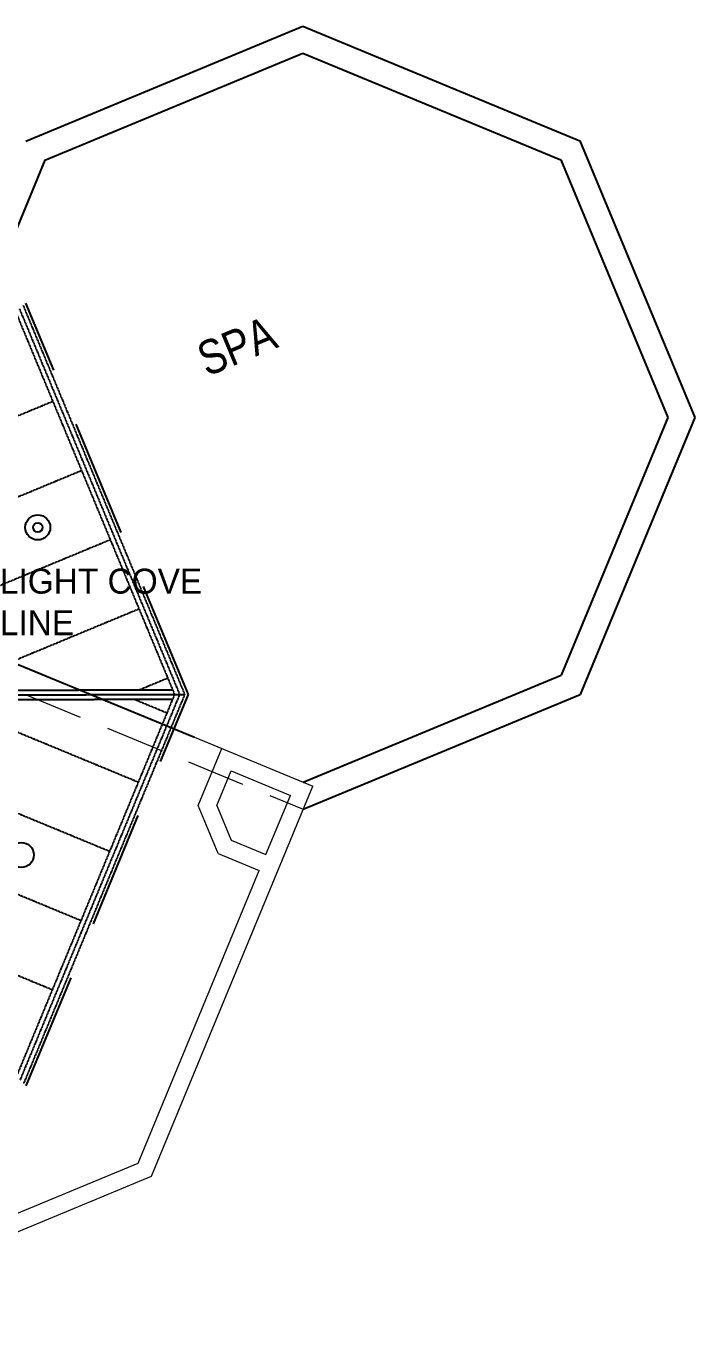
# Model space of a CAD drawing. Extents: x -16 to 10076, y -1 to 10000.
# Drawn here: x 2743.9 to 2958, y 746.7 to 1167.5 of the extents above; entities that cross this region are included whole.
import ezdxf

# ---------------------------------------------------------------- set-up
doc = ezdxf.new("R2010")
doc.units = 0
doc.header["$MEASUREMENT"] = 0
doc.linetypes.add('HIDDEN', pattern=[0.375, 0.25, -0.125])
doc.linetypes.add('HIDDEN2', pattern=[0.1875, 0.125, -0.0625])
for name, color, linetype in [('BALCONY', 9, 'Continuous'), ('ELEC', 5, 'Continuous'), ('FOUNDATION', 5, 'Continuous'), ('ROOF FRAMING', 4, 'HIDDEN2'), ('ROOFLINE', 252, 'HIDDEN'), ('TEXT', 1, 'Continuous'), ('TEXT-arch', 1, 'Continuous')]:
    doc.layers.add(name, color=color, linetype=linetype)
doc.styles.add('ARCHENTLTD', font='technical.ttf', dxfattribs={"height": 6})
doc.styles.get("Standard").update_dxf_attribs({"font": 'hcad.shx', "height": 8})

msp = doc.modelspace()

# ---------------------------------------------------------------- linework, layer by layer
at = {"layer": 'BALCONY', "linetype": 'Continuous', "lineweight": 25, "ltscale": 75}
msp.add_line((2739.56516, 963.78059), (2797.78835, 939.71245), dxfattribs=at)
at = {"layer": 'BALCONY', "lineweight": 20, "ltscale": 50}
for p, q in [((2797.78835, 939.71245), (2835.67861, 924.04949)), ((2809.54549, 928.90092), (2828.49464, 921.06778)), ((2805.35155, 902.49601), (2799.00243, 917.79324)), ((2809.55806, 906.70854), (2820.6615, 902.11863)), ((2805.35155, 902.49601), (2818.56037, 897.03579))]:
    msp.add_line(p, q, dxfattribs=at)
at = {"layer": 'BALCONY', "lineweight": 20, "ltscale": 75}
for p, q in [((2799.00243, 917.79324), (2806.56378, 936.08489)), ((2804.95559, 917.79749), (2809.54549, 928.90092)), ((2783.99876, 799.03085), (2835.67861, 924.04949)), ((2820.6615, 902.11863), (2828.49464, 921.06778)), ((2779.78624, 803.23736), (2818.56037, 897.03579)), ((2653.62709, 750.87493), (2779.78624, 803.23736)), ((2657.83961, 746.66842), (2783.99876, 799.03085))]:
    msp.add_line(p, q, dxfattribs=at)
at = {"layer": 'BALCONY', "linetype": 'Continuous', "lineweight": 20}
msp.add_line((2804.95559, 917.79749), (2809.55806, 906.70854), dxfattribs=at)
at = {"layer": 'ELEC', "ltscale": 7.5}
for centre in [(2747.62903, 1006.93467), (2742.37712, 902.01098)]:
    msp.add_circle(centre, 4, dxfattribs=at)
at = {"layer": 'ELEC'}
msp.add_circle((2747.62903, 1006.93467), 1.5, dxfattribs=at)
at = {"layer": 'FOUNDATION', "ltscale": 50}
for p, q in [((2743.7755, 1130.71917), (2832.44326, 1167.52077)), ((2832.44326, 1167.52077), (2921.16349, 1130.84586)), ((2749.90281, 1124.60061), (2832.44944, 1158.86163)), ((2832.44944, 1158.86163), (2915.04493, 1124.71855)), ((2921.16349, 1130.84586), (2957.96509, 1042.1781)), ((2749.90281, 1124.60061), (2711.43762, 1031.54953)), ((2915.04493, 1124.71855), (2949.30595, 1042.17192)), ((2949.30595, 1042.17192), (2915.16287, 959.57643)), ((2957.96509, 1042.1781), (2921.29018, 953.45787)), ((2832.61624, 925.3154), (2915.16287, 959.57643)), ((2832.62242, 916.65627), (2921.29018, 953.45787))]:
    msp.add_line(p, q, dxfattribs=at)
at = {"layer": 'FOUNDATION', "linetype": 'HIDDEN', "lineweight": 20, "ltscale": 75}
msp.add_line((2743.90219, 953.33118), (2832.62242, 916.65627), dxfattribs=at)
at = {"layer": 'ROOF FRAMING'}
for p, q in [((2794.75338, 953.42022), (2743.00917, 1078.08686)), ((2791.50854, 953.41225), (2740.72297, 1075.76924)), ((2793.12969, 953.41929), (2741.86195, 1076.93799)), ((2688.49383, 1020.85061), (2752.4922, 1047.41381)), ((2644.86527, 976.75691), (2761.69262, 1025.24734)), ((2654.18449, 954.63975), (2770.89305, 1003.08088)), ((2717.09102, 954.76458), (2780.09348, 980.91442)), ((2779.99756, 954.88941), (2789.2939, 958.74795)), ((2642.52183, 951.6166), (2790.88236, 951.911)), ((2642.53811, 954.61664), (2790.88646, 954.91101)), ((2643.15658, 953.11787), (2791.50854, 953.41224)), ((2653.57126, 951.63853), (2770.71749, 903.17171)), ((2716.0493, 951.76251), (2779.89272, 925.34862)), ((2740.87572, 831.04297), (2791.506, 953.41837)), ((2742.02435, 829.89564), (2793.12842, 953.41623)), ((2743.17297, 828.74831), (2794.75338, 953.42022)), ((2778.52733, 951.88648), (2789.06796, 947.52552)), ((2791.50346, 953.41223), (2794.75338, 953.42022)), ((2644.32012, 929.49303), (2761.54225, 880.99481)), ((2688.79634, 885.11895), (2752.36702, 858.8179))]:
    msp.add_line(p, q, dxfattribs=at)
at = {"layer": 'ROOFLINE', "linetype": 'HIDDEN', "ltscale": 150}
for p, q in [((2795.83865, 953.41295), (2743.77679, 1078.8449)), ((2743.94152, 827.97554), (2795.83865, 953.41295))]:
    msp.add_line(p, q, dxfattribs=at)

# ---------------------------------------------------------------- texts
at = {"layer": 'TEXT', "insert": (2735.48964, 993.72819), "char_height": 8, "width": 83.9802153, "attachment_point": 1}
msp.add_mtext('LIGHT COVE LINE', dxfattribs=at)
at = {"layer": 'TEXT-arch', "insert": (2784.10326, 1079.5873), "char_height": 11, "width": 271, "attachment_point": 1, "rotation": 22.5, "style": 'ARCHENTLTD'}
msp.add_mtext('   \\P  SPA', dxfattribs=at)

doc.saveas('drawing.dxf')
